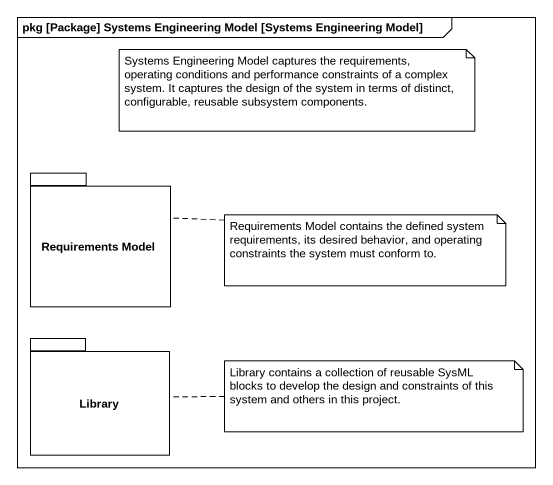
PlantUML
@startuml
mainframe pkg [Package] Systems Engineering Model [Systems Engineering Model]
package "Requirements Model" as Requirements_Model {
}
package Library {
}
note as N1
  Systems Engineering Model captures the requirements, operating conditions and performance constraints of a complex system. It captures the design of the system in terms of distinct, configurable, reusable subsystem components.
end note
note right of Requirements_Model : Requirements Model contains the defined system requirements, its desired behavior, and operating constraints the system must conform to.
note right of Library : Library contains a collection of reusable SysML blocks to develop the design and constraints of this system and others in this project.
@enduml
